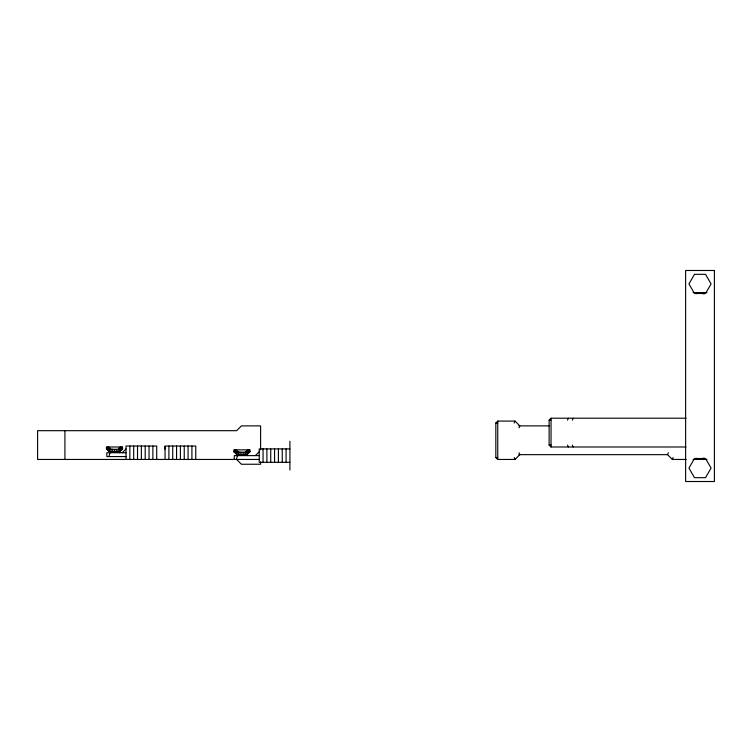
<?xml version="1.0" encoding="UTF-8"?>
<svg xmlns="http://www.w3.org/2000/svg" width="752" height="752" viewBox="0 0 752 752"><rect width="100%" height="100%" fill="white"/><g stroke="black" fill="none" stroke-linecap="round" stroke-linejoin="round"><path stroke-width="1.13" d="M110.102 452.742L108.852 456.577M237.547 455.618L236.297 459.453M115.996 451.783L116.616 449.386L122.576 448.906L122.576 446.989L106.427 446.989L106.427 448.906L109.519 451.783L119.483 451.783L122.576 448.906M243.441 454.659L244.062 452.262L250.021 451.783L250.021 449.865L233.881 449.865L233.881 451.783L236.965 454.659L246.938 454.659L250.021 451.783M514.218 423L515.017 421.082L519.811 425.886L519.021 427.803M567.516 420.124L568.305 418.206M572.31 420.124L573.099 418.206M518.852 454.659L667.541 454.659L668.331 452.742M667.541 454.659L672.335 459.453L673.125 457.536M117.378 451.783L118.816 448.427M244.832 454.659L246.271 451.303M118.572 451.783L120.611 448.906L120.611 446.989M246.017 454.659L248.057 451.783L248.057 449.865M118.337 448.906L120.264 446.989M122.181 452.742L126.016 448.906M245.791 451.783L247.709 449.865M255.379 455.618L259.214 451.783M519.021 452.742L519.811 454.659L515.017 459.453L497.749 459.453L495.831 457.536L495.831 423L497.749 421.082L515.017 421.082M686.021 446.989L551.037 446.989L549.12 445.071L549.12 420.124L551.037 418.206L686.021 418.206M703.759 293.684L705.291 293.045A10.556 10.556 0 0 1 703.618 293.825M694.735 458.955L696.267 458.316M106.427 448.906L116.616 449.386M233.881 451.783L244.062 452.262M693.09 292.547L706.927 292.547M549.12 420.124L551.037 420.124M495.831 423L497.749 423M518.852 425.886L549.12 425.886M549.12 445.071L551.037 445.071M165.252 446.989L164.65 446.989L164.65 448.906L165.252 448.906M289.915 448.906L259.214 448.906L259.214 462.33L289.915 462.33M126.016 452.742L106.831 452.742L106.831 456.577L126.402 456.577M259.214 455.618L234.276 455.618L234.276 459.453M495.831 457.536L497.749 457.536M259.6 459.453L37.6 459.453L37.6 430.68L236.626 430.68L241.42 425.886L260.606 425.886L260.606 449.865M672.335 459.453L686.144 459.453M693.09 459.453L706.927 459.453M694.735 293.045L696.267 293.684M703.759 458.316L705.291 458.955A10.556 10.556 0 0 0 703.618 458.175M236.194 449.865L238.111 451.783M236.626 459.453L241.42 464.247L260.606 464.247L260.606 461.925M108.749 446.989L110.666 448.906M237.886 454.659L235.846 451.783L235.846 449.865M110.431 451.783L108.401 448.906L108.401 446.989M239.07 454.659L237.632 451.303M111.625 451.783L110.187 448.427M572.31 445.071L573.099 446.989M567.516 445.071L568.305 446.989M514.218 457.536L515.017 459.453M239.841 452.262L240.461 454.659M112.396 449.386L113.016 451.783M704.577 292.547L704.577 293.346M704.577 458.654L704.577 459.453M695.44 292.547L695.44 293.346M695.44 458.654L695.44 459.453M551.037 418.206L551.037 446.989M497.749 421.082L497.749 459.453M289.915 441.227L289.915 470.009M286.08 448.906L286.08 462.33M282.244 448.906L282.244 462.33M278.4 448.906L278.4 462.33M274.565 448.906L274.565 462.33M270.729 448.906L270.729 462.33M266.894 448.906L266.894 462.33M263.059 448.906L263.059 462.33M249.429 449.865L249.429 451.783L246.938 454.659L246.938 455.618M241.947 452.46L241.947 454.659M236.965 455.618L236.965 454.659L234.474 451.783L234.474 449.865M195.746 459.453L195.746 446.03L165.055 446.03L165.055 459.453M191.91 446.03L191.91 459.453M188.075 446.03L188.075 459.453M184.24 446.03L184.24 459.453M180.405 446.03L180.405 459.453M176.56 446.03L176.56 459.453M172.725 446.03L172.725 459.453M168.89 446.03L168.89 459.453M156.707 459.453L156.707 446.03L126.016 446.03L126.016 459.453M152.872 446.03L152.872 459.453M149.037 446.03L149.037 459.453M145.202 446.03L145.202 459.453M141.367 446.03L141.367 459.453M137.522 446.03L137.522 459.453M133.687 446.03L133.687 459.453M129.852 446.03L129.852 459.453M121.984 446.989L121.984 448.906L119.483 451.783L119.483 452.742M114.501 449.583L114.501 451.783M109.519 452.742L109.519 451.783L107.028 448.906L107.028 446.989M64.916 430.68L64.916 459.453M694.472 274.32L688.935 283.908L694.472 293.506L705.545 293.506L711.091 283.908L705.545 274.32L694.472 274.32M694.472 458.494L688.935 468.092L694.472 477.68L705.545 477.68L711.091 468.092L705.545 458.494L694.472 458.494M714.4 270.485L685.627 270.485L685.627 481.515L714.4 481.515L714.4 270.485"/></g></svg>
